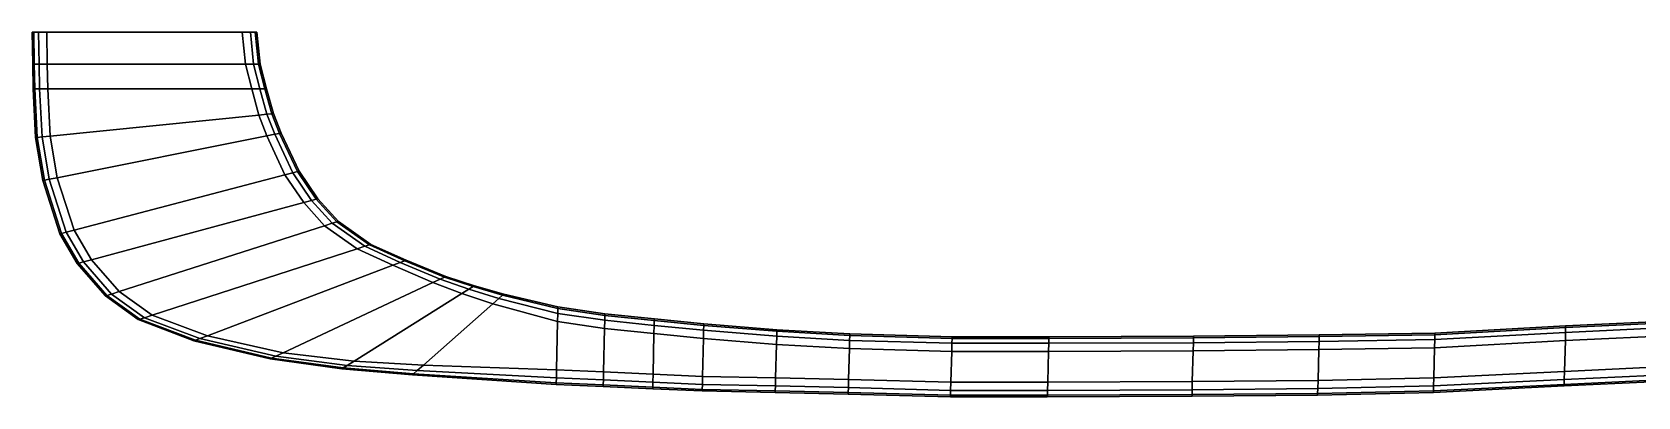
# Model space of a CAD drawing. Extents: x -110 to 110, y -25 to 0.
# Drawn here: x -110 to -0.1, y -25 to 0 of the extents above; entities that cross this region are included whole.
import ezdxf

# ---------------------------------------------------------------- set-up
doc = ezdxf.new("R2010")
doc.units = 0
doc.layers.add('METAL', color=242, linetype='CONTINUOUS')

msp = doc.modelspace()

# ---------------------------------------------------------------- meshes
at = {"layer": 'METAL'}
mesh = msp.add_polyface(dxfattribs=at)
corners = [(-94.95, -3.87, -5.99), (-94.48, -5.67, -5.99), (-108.76, -7.11, -6), (-108.93, -3.87, -6), (-109, 0, -6), (-95.61, 0, -5.99), (-95.39, -2.18, -5.99), (-108.96, -2.18, -6), (-93.93, -7.1, -5.99), (-108.29, -9.96, -6), (-95.61, 0, -5.99), (-109, 0, -6), (-109.56, 0, -5.89), (-109.89, 0, -5.55), (-110, 0, -5), (-94.61, 0, 4.67), (-110, 0, 4.68), (-109.89, 0, 5.23), (-109.56, 0, 5.57), (-109, 0, 5.68), (-95.61, 0, 5.67), (-95.05, 0, 5.56), (-94.72, 0, 5.23), (-95.05, 0, -5.88), (-94.72, 0, -5.55), (-94.61, 0, -4.99), (-109.93, -3.87, -5), (-109.76, -7.21, -5), (-109.76, -7.21, 4.68), (-109.93, -3.87, 4.68), (-110, 0, -5), (-109.96, -2.18, -5), (-109.96, -2.18, 4.68), (-110, 0, 4.68), (-94.39, -2.18, -4.99), (-94.61, 0, -4.99), (-94.61, 0, 4.67), (-94.39, -2.18, 4.67), (-94.95, -3.87, 5.67), (-108.93, -3.87, 5.68), (-108.76, -7.11, 5.68), (-94.48, -5.67, 5.67), (-109, 0, 5.68), (-108.96, -2.18, 5.68), (-95.39, -2.18, 5.67), (-95.61, 0, 5.67), (-108.29, -9.96, 5.68), (-93.93, -7.1, 5.67), (-109.49, -3.87, -5.89), (-109.32, -7.17, -5.89), (-109.56, 0, -5.89), (-109.51, -2.18, -5.89), (-94.72, 0, -5.55), (-94.5, -2.18, -5.55), (-93.95, -3.87, -4.99), (-94.06, -3.87, -5.55), (-108.83, -10.07, -5.89), (-109.32, -7.17, 5.57), (-109.49, -3.87, 5.57), (-94.5, -2.18, 5.23), (-94.72, 0, 5.23), (-109.51, -2.18, 5.57), (-109.56, 0, 5.57), (-108.83, -10.07, 5.57), (-109.82, -3.87, -5.55), (-109.49, -3.87, -5.89), (-109.32, -7.17, -5.89), (-109.65, -7.2, -5.55), (-109.82, -3.87, -5.55), (-109.65, -7.2, -5.55), (-94.4, -3.87, -5.88), (-93.93, -5.62, -5.88), (-109.89, 0, -5.55), (-109.56, 0, -5.89), (-109.51, -2.18, -5.89), (-109.85, -2.18, -5.55), (-109.89, 0, -5.55), (-109.85, -2.18, -5.55), (-95.05, 0, -5.88), (-94.72, 0, -5.55), (-94.5, -2.18, -5.55), (-94.84, -2.18, -5.88), (-95.05, 0, -5.88), (-94.84, -2.18, -5.88), (-94.06, -3.87, -5.55), (-94.4, -3.87, -5.88), (-108.83, -10.07, -5.89), (-109.16, -10.13, -5.56), (-93.93, -5.62, 5.56), (-94.4, -3.87, 5.56), (-109.65, -7.2, 5.23), (-109.32, -7.17, 5.57), (-109.49, -3.87, 5.57), (-109.82, -3.87, 5.23), (-109.65, -7.2, 5.23), (-109.82, -3.87, 5.23), (-94.84, -2.18, 5.56), (-94.5, -2.18, 5.23), (-94.72, 0, 5.23), (-95.05, 0, 5.56), (-94.84, -2.18, 5.56), (-95.05, 0, 5.56), (-109.85, -2.18, 5.23), (-109.51, -2.18, 5.57), (-109.56, 0, 5.57), (-109.89, 0, 5.23), (-109.85, -2.18, 5.23), (-109.89, 0, 5.23), (-94.4, -3.87, 5.56), (-94.06, -3.87, 5.23)]
mesh.append_faces([[corners[k] for k in face] for face in [(0, 1, 2, 3), (4, 5, 6, 7), (6, 0, 3, 7), (1, 8, 9, 2), (10, 11, 12, 13), (10, 13, 14, 15), (14, 16, 17, 18), (14, 18, 19, 15), (19, 20, 21, 22), (19, 22, 15, 15), (23, 10, 15, 24), (25, 24, 15, 15), (26, 27, 28, 29), (30, 31, 32, 33), (34, 35, 36, 37), (31, 26, 29, 32), (38, 39, 40, 41), (42, 43, 44, 45), (44, 43, 39, 38), (41, 40, 46, 47), (48, 3, 2, 49), (50, 4, 7, 51), (52, 35, 34, 53), (51, 7, 3, 48), (53, 34, 54, 55), (49, 2, 9, 56), (57, 40, 39, 58), (59, 37, 36, 60), (61, 43, 42, 62), (58, 39, 43, 61), (63, 46, 40, 57), (64, 65, 66, 67), (26, 68, 69, 27), (0, 70, 71, 1), (72, 73, 74, 75), (30, 76, 77, 31), (78, 79, 80, 81), (5, 82, 83, 6), (75, 74, 65, 64), (31, 77, 68, 26), (81, 80, 84, 85), (6, 83, 70, 0), (67, 66, 86, 87), (41, 88, 89, 38), (90, 91, 92, 93), (28, 94, 95, 29), (96, 97, 98, 99), (44, 100, 101, 45), (102, 103, 104, 105), (32, 106, 107, 33), (108, 109, 97, 96), (38, 89, 100, 44), (93, 92, 103, 102), (29, 95, 106, 32)]])
mesh = msp.add_polyface(dxfattribs=at)
corners = [(-90.43, -11.4, -4.99), (-91.72, -9.51, -4.99), (-91.72, -9.51, 4.67), (-90.43, -11.4, 4.67), (-84.38, -15.6, -4.99), (-84.38, -15.6, 4.67), (-81.67, -16.71, 4.67), (-81.67, -16.71, -4.99), (-93.48, -5.57, -4.99), (-93.95, -3.87, -4.99), (-93.95, -3.87, 4.67), (-93.48, -5.57, 4.67), (-94.39, -2.18, -4.99), (-94.39, -2.18, 4.67), (-92.95, -6.91, -4.99), (-92.95, -6.91, 4.67), (-89.03, -12.95, -4.99), (-89.03, -12.95, 4.67), (-86.8, -14.52, 4.67), (-86.8, -14.52, -4.99), (-94.06, -3.87, -5.55), (-93.59, -5.58, -5.55), (-93.06, -6.93, -5.55), (-91.83, -9.54, -5.55), (-90.54, -11.43, -5.55), (-89.14, -12.98, -5.55), (-86.9, -14.55, -5.55), (-84.48, -15.64, -5.55), (-81.77, -16.76, -5.55), (-93.59, -5.58, 5.23), (-94.06, -3.87, 5.23), (-94.5, -2.18, 5.23), (-93.06, -6.93, 5.23), (-91.83, -9.54, 5.23), (-90.54, -11.43, 5.23), (-89.14, -12.98, 5.23), (-86.9, -14.55, 5.23), (-81.77, -16.76, 5.23), (-84.48, -15.64, 5.23), (-94.4, -3.87, -5.88), (-94.06, -3.87, -5.55), (-93.59, -5.58, -5.55), (-93.93, -5.62, -5.88), (-93.06, -6.93, -5.55), (-93.38, -6.99, -5.88), (-94.48, -5.67, -5.99), (-93.93, -5.62, -5.88), (-93.38, -6.99, -5.88), (-93.93, -7.1, -5.99), (-91.83, -9.54, -5.55), (-92.15, -9.62, -5.88), (-92.15, -9.62, -5.88), (-92.69, -9.76, -5.99), (-90.54, -11.43, -5.55), (-90.86, -11.51, -5.88), (-90.86, -11.51, -5.88), (-91.4, -11.66, -5.99), (-89.14, -12.98, -5.55), (-89.46, -13.08, -5.88), (-89.46, -13.08, -5.88), (-89.98, -13.25, -5.99), (-86.9, -14.55, -5.55), (-87.22, -14.65, -5.88), (-87.22, -14.65, -5.88), (-87.75, -14.83, -5.99), (-84.79, -15.76, -5.88), (-84.48, -15.64, -5.55), (-81.77, -16.76, -5.55), (-82.07, -16.9, -5.88), (-84.79, -15.76, -5.88), (-85.31, -15.95, -5.99), (-93.93, -5.62, 5.56), (-93.59, -5.58, 5.23), (-94.06, -3.87, 5.23), (-94.4, -3.87, 5.56), (-93.38, -6.99, 5.56), (-93.06, -6.93, 5.23), (-93.93, -7.1, 5.67), (-93.38, -6.99, 5.56), (-93.93, -5.62, 5.56), (-94.48, -5.67, 5.67), (-92.15, -9.62, 5.56), (-91.83, -9.54, 5.23), (-92.69, -9.76, 5.67), (-92.15, -9.62, 5.56), (-90.86, -11.51, 5.56), (-90.54, -11.43, 5.23), (-91.4, -11.66, 5.67), (-90.86, -11.51, 5.56), (-89.46, -13.08, 5.56), (-89.14, -12.98, 5.23), (-89.98, -13.25, 5.67), (-89.46, -13.08, 5.56), (-87.22, -14.65, 5.56), (-86.9, -14.55, 5.23), (-87.75, -14.83, 5.67), (-87.22, -14.65, 5.56), (-82.07, -16.9, 5.56), (-81.77, -16.76, 5.23), (-84.48, -15.64, 5.23), (-84.79, -15.76, 5.56), (-85.31, -15.95, 5.67), (-84.79, -15.76, 5.56)]
mesh.append_faces([[corners[k] for k in face] for face in [(0, 1, 2, 3), (4, 5, 6, 7), (8, 9, 10, 11), (9, 12, 13, 10), (14, 15, 2, 1), (14, 8, 11, 15), (16, 17, 18, 19), (16, 0, 3, 17), (19, 18, 5, 4), (20, 9, 8, 21), (21, 8, 14, 22), (22, 14, 1, 23), (23, 1, 0, 24), (24, 0, 16, 25), (25, 16, 19, 26), (27, 4, 7, 28), (26, 19, 4, 27), (29, 11, 10, 30), (30, 10, 13, 31), (32, 15, 11, 29), (33, 2, 15, 32), (34, 3, 2, 33), (35, 17, 3, 34), (36, 18, 17, 35), (37, 6, 5, 38), (38, 5, 18, 36), (39, 40, 41, 42), (42, 41, 43, 44), (45, 46, 47, 48), (44, 43, 49, 50), (48, 47, 51, 52), (50, 49, 53, 54), (52, 51, 55, 56), (54, 53, 57, 58), (56, 55, 59, 60), (58, 57, 61, 62), (60, 59, 63, 64), (65, 66, 67, 68), (62, 61, 66, 65), (64, 63, 69, 70), (71, 72, 73, 74), (75, 76, 72, 71), (77, 78, 79, 80), (81, 82, 76, 75), (83, 84, 78, 77), (85, 86, 82, 81), (87, 88, 84, 83), (89, 90, 86, 85), (91, 92, 88, 87), (93, 94, 90, 89), (95, 96, 92, 91), (97, 98, 99, 100), (100, 99, 94, 93), (101, 102, 96, 95)]])
mesh = msp.add_polyface(dxfattribs=at)
corners = [(-93.93, -7.1, -5.99), (-92.69, -9.76, -5.99), (-107.13, -13.54, -6), (-108.29, -9.96, -6), (-91.4, -11.66, -5.99), (-105.94, -15.57, -6), (-89.98, -13.25, -5.99), (-104.03, -17.75, -6), (-87.75, -14.83, -5.99), (-101.78, -19.36, -6), (-109.27, -10.15, -5), (-108.1, -13.79, -5), (-108.1, -13.79, 4.68), (-109.27, -10.15, 4.68), (-106.91, -15.83, -5), (-106.91, -15.83, 4.68), (-104.98, -18.05, -5), (-102.73, -19.67, -5), (-102.73, -19.67, 4.68), (-104.98, -18.05, 4.68), (-93.93, -7.1, 5.67), (-108.29, -9.96, 5.68), (-107.13, -13.54, 5.68), (-92.69, -9.76, 5.67), (-105.94, -15.57, 5.68), (-91.4, -11.66, 5.67), (-104.03, -17.75, 5.68), (-89.98, -13.25, 5.67), (-101.78, -19.36, 5.68), (-87.75, -14.83, 5.67), (-109.76, -7.21, 4.68), (-109.76, -7.21, -5), (-93.71, -22.36, -4.99), (-93.71, -22.36, 4.68), (-98.92, -21.12, 4.68), (-98.92, -21.12, -5), (-108.83, -10.07, -5.89), (-107.67, -13.68, -5.89), (-106.48, -15.71, -5.89), (-104.56, -17.92, -5.89), (-102.31, -19.54, -5.89), (-98.51, -20.96, -5.88), (-97.99, -20.77, -6), (-92.8, -21.94, -5.99), (-93.31, -22.17, -5.88), (-107.67, -13.68, 5.57), (-108.83, -10.07, 5.57), (-106.48, -15.71, 5.57), (-104.56, -17.92, 5.57), (-102.31, -19.54, 5.57), (-93.31, -22.17, 5.57), (-92.8, -21.94, 5.68), (-97.99, -20.77, 5.68), (-98.51, -20.96, 5.57), (-109.65, -7.2, -5.55), (-109.16, -10.13, -5.56), (-109.16, -10.13, -5.56), (-108.83, -10.07, -5.89), (-107.67, -13.68, -5.89), (-107.99, -13.77, -5.55), (-107.99, -13.77, -5.55), (-106.48, -15.71, -5.89), (-106.8, -15.8, -5.55), (-106.8, -15.8, -5.55), (-104.56, -17.92, -5.89), (-104.88, -18.02, -5.55), (-104.88, -18.02, -5.55), (-102.31, -19.54, -5.89), (-102.63, -19.64, -5.55), (-102.63, -19.64, -5.55), (-98.82, -21.08, -5.55), (-98.51, -20.96, -5.88), (-93.31, -22.17, -5.88), (-93.61, -22.31, -5.55), (-109.16, -10.13, 5.24), (-108.83, -10.07, 5.57), (-109.32, -7.17, 5.57), (-109.65, -7.2, 5.23), (-109.16, -10.13, 5.24), (-109.65, -7.2, 5.23), (-107.99, -13.77, 5.24), (-107.67, -13.68, 5.57), (-107.99, -13.77, 5.24), (-106.8, -15.8, 5.24), (-106.48, -15.71, 5.57), (-106.8, -15.8, 5.24), (-104.88, -18.02, 5.23), (-104.56, -17.92, 5.57), (-104.88, -18.02, 5.23), (-102.63, -19.64, 5.23), (-102.31, -19.54, 5.57), (-102.63, -19.64, 5.23), (-93.61, -22.31, 5.23), (-93.31, -22.17, 5.57), (-98.51, -20.96, 5.57), (-98.82, -21.08, 5.23)]
mesh.append_faces([[corners[k] for k in face] for face in [(0, 1, 2, 3), (2, 1, 4, 5), (4, 6, 7, 5), (6, 8, 9, 7), (10, 11, 12, 13), (11, 14, 15, 12), (16, 17, 18, 19), (20, 21, 22, 23), (22, 24, 25, 23), (25, 24, 26, 27), (27, 26, 28, 29), (10, 13, 30, 31), (16, 19, 15, 14), (32, 33, 34, 35), (35, 34, 18, 17), (36, 3, 2, 37), (37, 2, 5, 38), (38, 5, 7, 39), (39, 7, 9, 40), (41, 42, 43, 44), (40, 9, 42, 41), (45, 22, 21, 46), (47, 24, 22, 45), (48, 26, 24, 47), (49, 28, 26, 48), (50, 51, 52, 53), (53, 52, 28, 49), (31, 54, 55, 10), (56, 57, 58, 59), (10, 55, 60, 11), (59, 58, 61, 62), (11, 60, 63, 14), (62, 61, 64, 65), (14, 63, 66, 16), (65, 64, 67, 68), (16, 66, 69, 17), (70, 71, 72, 73), (35, 70, 73, 32), (68, 67, 71, 70), (17, 69, 70, 35), (74, 75, 76, 77), (13, 78, 79, 30), (80, 81, 75, 74), (12, 82, 78, 13), (83, 84, 81, 80), (15, 85, 82, 12), (86, 87, 84, 83), (19, 88, 85, 15), (89, 90, 87, 86), (18, 91, 88, 19), (92, 93, 94, 95), (33, 92, 95, 34), (95, 94, 90, 89), (34, 95, 91, 18)]])
mesh = msp.add_polyface(dxfattribs=at)
corners = [(-85.31, -15.95, -5.99), (-82.57, -17.13, -5.99), (-92.8, -21.94, -5.99), (-97.99, -20.77, -6), (-80.57, -17.88, -5.99), (-78.46, -18.59, -5.99), (-83.21, -22.78, -5.99), (-87.95, -22.5, -5.99), (-87.75, -14.83, -5.99), (-101.78, -19.36, -6), (-74.02, -19.8, -5.99), (-74.09, -23.1, -5.99), (-77.71, -17.92, -4.99), (-79.72, -17.35, -4.99), (-79.72, -17.35, 4.67), (-77.71, -17.92, 4.67), (-81.67, -16.71, -4.99), (-81.67, -16.71, 4.67), (-83.96, -23.45, -4.99), (-74.11, -24.1, -4.99), (-74.11, -24.1, 4.67), (-83.96, -23.45, 4.67), (-93.71, -22.36, -4.99), (-88.8, -23.03, -4.99), (-88.8, -23.03, 4.68), (-93.71, -22.36, 4.68), (-74, -18.8, -4.99), (-74, -18.8, 4.67), (-85.31, -15.95, 5.67), (-97.99, -20.77, 5.68), (-92.8, -21.94, 5.68), (-82.57, -17.13, 5.67), (-80.57, -17.88, 5.67), (-87.95, -22.5, 5.68), (-83.21, -22.78, 5.67), (-78.46, -18.59, 5.67), (-87.75, -14.83, 5.67), (-101.78, -19.36, 5.68), (-74.09, -23.1, 5.67), (-74.02, -19.8, 5.67), (-88.42, -22.8, -5.88), (-83.63, -23.15, -5.88), (-79.81, -17.41, -5.55), (-77.79, -18, -5.55), (-93.31, -22.17, -5.88), (-81.77, -16.76, -5.55), (-74.1, -23.65, -5.88), (-74, -18.91, -5.55), (-77.79, -18, 5.23), (-79.81, -17.41, 5.23), (-83.63, -23.15, 5.56), (-88.42, -22.8, 5.56), (-81.77, -16.76, 5.23), (-93.31, -22.17, 5.57), (-74, -18.91, 5.23), (-74.1, -23.65, 5.56), (-84.79, -15.76, -5.88), (-82.07, -16.9, -5.88), (-88.71, -22.97, -5.55), (-88.42, -22.8, -5.88), (-83.63, -23.15, -5.88), (-83.88, -23.37, -5.55), (-83.88, -23.37, -5.55), (-80.09, -17.59, -5.88), (-79.81, -17.41, -5.55), (-77.79, -18, -5.55), (-78.04, -18.22, -5.88), (-80.09, -17.59, -5.88), (-78.04, -18.22, -5.88), (-93.61, -22.31, -5.55), (-93.31, -22.17, -5.88), (-82.07, -16.9, -5.88), (-81.77, -16.76, -5.55), (-74.1, -23.65, -5.88), (-74.11, -23.99, -5.55), (-74.11, -23.99, -5.55), (-74, -18.91, -5.55), (-74.01, -19.24, -5.88), (-74.01, -19.24, -5.88), (-82.07, -16.9, 5.56), (-84.79, -15.76, 5.56), (-78.04, -18.22, 5.56), (-77.79, -18, 5.23), (-79.81, -17.41, 5.23), (-80.09, -17.59, 5.56), (-78.04, -18.22, 5.56), (-80.09, -17.59, 5.56), (-83.88, -23.37, 5.23), (-83.63, -23.15, 5.56), (-88.42, -22.8, 5.56), (-88.71, -22.97, 5.23), (-83.88, -23.37, 5.23), (-81.77, -16.76, 5.23), (-82.07, -16.9, 5.56), (-93.31, -22.17, 5.57), (-93.61, -22.31, 5.23), (-74.01, -19.24, 5.56), (-74, -18.91, 5.23), (-74.01, -19.24, 5.56), (-74.11, -23.99, 5.23), (-74.1, -23.65, 5.56), (-74.11, -23.99, 5.23)]
mesh.append_faces([[corners[k] for k in face] for face in [(0, 1, 2, 3), (4, 5, 6, 7), (1, 4, 7, 2), (8, 0, 3, 9), (5, 10, 11, 6), (12, 13, 14, 15), (13, 16, 17, 14), (18, 19, 20, 21), (22, 23, 24, 25), (26, 12, 15, 27), (28, 29, 30, 31), (32, 33, 34, 35), (31, 30, 33, 32), (36, 37, 29, 28), (35, 34, 38, 39), (18, 21, 24, 23), (40, 7, 6, 41), (42, 13, 12, 43), (44, 2, 7, 40), (45, 16, 13, 42), (41, 6, 11, 46), (43, 12, 26, 47), (48, 15, 14, 49), (50, 34, 33, 51), (49, 14, 17, 52), (51, 33, 30, 53), (54, 27, 15, 48), (55, 38, 34, 50), (0, 56, 57, 1), (58, 59, 60, 61), (23, 58, 62, 18), (63, 64, 65, 66), (4, 67, 68, 5), (69, 70, 59, 58), (22, 69, 58, 23), (71, 72, 64, 63), (1, 57, 67, 4), (61, 60, 73, 74), (18, 62, 75, 19), (66, 65, 76, 77), (5, 68, 78, 10), (31, 79, 80, 28), (81, 82, 83, 84), (35, 85, 86, 32), (87, 88, 89, 90), (21, 91, 90, 24), (84, 83, 92, 93), (32, 86, 79, 31), (90, 89, 94, 95), (24, 90, 95, 25), (96, 97, 82, 81), (39, 98, 85, 35), (99, 100, 88, 87), (20, 101, 91, 21)]])
mesh = msp.add_polyface(dxfattribs=at)
corners = [(-74.09, -23.1, -5.99), (-74.02, -19.8, -5.99), (-70.8, -20.27, -5.99), (-70.87, -23.24, -5.99), (-67.42, -20.62, -5.99), (-67.48, -23.4, -5.99), (-64.03, -20.95, -5.99), (-64.09, -23.55, -5.99), (-64.11, -24.55, -4.99), (-59.12, -24.65, -4.99), (-59.12, -24.65, 4.67), (-64.11, -24.55, 4.67), (-74.11, -24.1, -4.99), (-70.89, -24.24, -4.99), (-70.89, -24.24, 4.67), (-74.11, -24.1, 4.67), (-70.78, -19.27, -4.99), (-70.78, -19.27, 4.67), (-67.39, -19.62, 4.67), (-67.39, -19.62, -4.99), (-74.09, -23.1, 5.67), (-70.87, -23.24, 5.67), (-70.8, -20.27, 5.67), (-74.02, -19.8, 5.67), (-67.48, -23.4, 5.67), (-67.42, -20.62, 5.67), (-64.09, -23.55, 5.67), (-64.03, -20.95, 5.67), (-74, -18.8, -4.99), (-74, -18.8, 4.67), (-67.5, -24.4, 4.67), (-67.5, -24.4, -4.99), (-64, -19.96, -4.99), (-64, -19.96, 4.67), (-74.1, -23.65, -5.88), (-70.88, -23.79, -5.88), (-74, -18.91, -5.55), (-70.78, -19.38, -5.54), (-67.49, -23.95, -5.88), (-67.4, -19.73, -5.54), (-64.1, -24.11, -5.88), (-64.01, -20.07, -5.54), (-59.09, -23.66, -5.99), (-59.11, -24.21, -5.88), (-70.78, -19.38, 5.23), (-74, -18.91, 5.23), (-70.88, -23.79, 5.56), (-74.1, -23.65, 5.56), (-67.4, -19.73, 5.23), (-67.49, -23.95, 5.56), (-64.01, -20.07, 5.23), (-64.1, -24.11, 5.56), (-74.11, -23.99, -5.55), (-74.1, -23.65, -5.88), (-70.88, -23.79, -5.88), (-70.89, -24.13, -5.54), (-74.11, -23.99, -5.55), (-70.89, -24.13, -5.54), (-74.01, -19.24, -5.88), (-74, -18.91, -5.55), (-70.78, -19.38, -5.54), (-70.79, -19.71, -5.88), (-74.01, -19.24, -5.88), (-70.79, -19.71, -5.88), (-67.49, -23.95, -5.88), (-67.5, -24.28, -5.54), (-67.5, -24.28, -5.54), (-67.4, -19.73, -5.54), (-67.4, -20.06, -5.88), (-67.4, -20.06, -5.88), (-64.1, -24.11, -5.88), (-64.11, -24.44, -5.54), (-64.11, -24.44, -5.54), (-64.01, -20.07, -5.54), (-64.02, -20.4, -5.88), (-64.02, -20.4, -5.88), (-59.11, -24.21, -5.88), (-59.12, -24.54, -5.54), (-59.12, -24.54, -5.54), (-70.79, -19.71, 5.56), (-70.78, -19.38, 5.23), (-74, -18.91, 5.23), (-74.01, -19.24, 5.56), (-70.79, -19.71, 5.56), (-74.01, -19.24, 5.56), (-70.89, -24.13, 5.23), (-70.88, -23.79, 5.56), (-74.1, -23.65, 5.56), (-74.11, -23.99, 5.23), (-70.89, -24.13, 5.23), (-74.11, -23.99, 5.23), (-67.4, -20.06, 5.56), (-67.4, -19.73, 5.23), (-67.4, -20.06, 5.56), (-67.5, -24.28, 5.23), (-67.49, -23.95, 5.56), (-67.5, -24.28, 5.23), (-64.02, -20.4, 5.56), (-64.01, -20.07, 5.23), (-64.02, -20.4, 5.56), (-64.11, -24.44, 5.23), (-64.1, -24.11, 5.56), (-64.11, -24.44, 5.23), (-59.12, -24.54, 5.23), (-59.11, -24.21, 5.56), (-59.12, -24.54, 5.23)]
mesh.append_faces([[corners[k] for k in face] for face in [(0, 1, 2, 3), (3, 2, 4, 5), (5, 4, 6, 7), (8, 9, 10, 11), (12, 13, 14, 15), (16, 17, 18, 19), (20, 21, 22, 23), (21, 24, 25, 22), (24, 26, 27, 25), (16, 28, 29, 17), (8, 11, 30, 31), (31, 30, 14, 13), (32, 19, 18, 33), (34, 0, 3, 35), (36, 28, 16, 37), (35, 3, 5, 38), (37, 16, 19, 39), (38, 5, 7, 40), (39, 19, 32, 41), (40, 7, 42, 43), (44, 17, 29, 45), (46, 21, 20, 47), (48, 18, 17, 44), (49, 24, 21, 46), (50, 33, 18, 48), (51, 26, 24, 49), (52, 53, 54, 55), (12, 56, 57, 13), (58, 59, 60, 61), (1, 62, 63, 2), (55, 54, 64, 65), (13, 57, 66, 31), (61, 60, 67, 68), (2, 63, 69, 4), (65, 64, 70, 71), (31, 66, 72, 8), (68, 67, 73, 74), (4, 69, 75, 6), (71, 70, 76, 77), (8, 72, 78, 9), (79, 80, 81, 82), (22, 83, 84, 23), (85, 86, 87, 88), (14, 89, 90, 15), (91, 92, 80, 79), (25, 93, 83, 22), (94, 95, 86, 85), (30, 96, 89, 14), (97, 98, 92, 91), (27, 99, 93, 25), (100, 101, 95, 94), (11, 102, 96, 30), (103, 104, 101, 100), (10, 105, 102, 11)]])
mesh = msp.add_polyface(dxfattribs=at)
corners = [(-13.97, -21.6, -5.47), (-5.02, -21.1, -5.35), (-5.08, -23.21, -5.35), (-14.02, -23.66, -5.47), (2.92, -20.73, -5.29), (2.86, -22.84, -5.29), (10.88, -20.2, -5.17), (10.82, -22.31, -5.17), (21.36, -19.46, -4.95), (21.31, -21.34, -4.95), (-5.11, -24.21, -4.35), (2.84, -23.84, -4.29), (2.84, -23.84, 3.97), (-5.11, -24.21, 4.03), (-13.97, -21.6, 5.15), (-14.02, -23.66, 5.15), (-5.08, -23.21, 5.03), (-5.02, -21.1, 5.03), (2.86, -22.84, 4.97), (2.92, -20.73, 4.97), (10.82, -22.31, 4.85), (10.88, -20.2, 4.85), (21.31, -21.34, 4.63), (21.36, -19.46, 4.63), (10.79, -23.31, -4.17), (10.79, -23.31, 3.85), (21.28, -22.34, -3.95), (21.28, -22.34, 3.63), (-5, -20.1, -4.35), (-5, -20.1, 4.03), (2.95, -19.73, 3.97), (2.95, -19.73, -4.29), (10.9, -19.2, 3.85), (10.9, -19.2, -4.17), (-13.95, -20.6, -4.47), (-13.95, -20.6, 4.15), (-14.04, -24.21, -5.36), (-5.09, -23.77, -5.24), (-13.95, -20.71, -5.02), (-5, -20.21, -4.91), (2.85, -23.39, -5.18), (2.94, -19.84, -4.85), (10.81, -22.87, -5.06), (10.9, -19.31, -4.72), (21.29, -21.9, -4.84), (-5, -20.21, 4.59), (-13.95, -20.71, 4.7), (-5.09, -23.77, 4.92), (-14.04, -24.21, 5.04), (2.94, -19.84, 4.53), (2.85, -23.39, 4.86), (10.9, -19.31, 4.41), (10.81, -22.87, 4.74), (21.29, -21.9, 4.52), (-14.05, -24.55, -5.02), (-14.04, -24.21, -5.36), (-5.09, -23.77, -5.24), (-5.1, -24.1, -4.91), (-14.05, -24.66, -4.47), (-14.05, -24.55, -5.02), (-5.1, -24.1, -4.91), (-13.96, -21.04, -5.36), (-13.95, -20.71, -5.02), (-5, -20.21, -4.91), (-5.01, -20.54, -5.24), (-13.96, -21.04, -5.36), (-5.01, -20.54, -5.24), (2.85, -23.39, -5.18), (2.84, -23.73, -4.85), (2.84, -23.73, -4.85), (2.94, -19.84, -4.85), (2.93, -20.17, -5.18), (2.93, -20.17, -5.18), (10.81, -22.87, -5.06), (10.8, -23.2, -4.72), (10.8, -23.2, -4.72), (10.9, -19.31, -4.72), (10.89, -19.65, -5.06), (10.89, -19.65, -5.06), (21.29, -21.9, -4.84), (21.28, -22.23, -4.5), (21.28, -22.23, -4.5), (-5.01, -20.54, 4.92), (-5, -20.21, 4.59), (-13.95, -20.71, 4.7), (-13.96, -21.04, 5.04), (-5.01, -20.54, 4.92), (-13.96, -21.04, 5.04), (-5.1, -24.1, 4.59), (-5.09, -23.77, 4.92), (-14.04, -24.21, 5.04), (-14.05, -24.55, 4.7), (2.93, -20.17, 4.86), (2.94, -19.84, 4.53), (2.93, -20.17, 4.86), (2.84, -23.73, 4.53), (2.85, -23.39, 4.86), (2.84, -23.73, 4.53), (-5.1, -24.1, 4.59), (10.89, -19.65, 4.74), (10.9, -19.31, 4.41), (10.89, -19.65, 4.74), (10.8, -23.2, 4.41), (10.81, -22.87, 4.74), (10.8, -23.2, 4.41), (21.28, -22.23, 4.18), (21.29, -21.9, 4.52), (21.28, -22.23, 4.18)]
mesh.append_faces([[corners[k] for k in face] for face in [(0, 1, 2, 3), (1, 4, 5, 2), (4, 6, 7, 5), (6, 8, 9, 7), (10, 11, 12, 13), (14, 15, 16, 17), (17, 16, 18, 19), (19, 18, 20, 21), (21, 20, 22, 23), (24, 25, 12, 11), (24, 26, 27, 25), (28, 29, 30, 31), (31, 30, 32, 33), (28, 34, 35, 29), (36, 3, 2, 37), (38, 34, 28, 39), (37, 2, 5, 40), (39, 28, 31, 41), (40, 5, 7, 42), (41, 31, 33, 43), (42, 7, 9, 44), (45, 29, 35, 46), (47, 16, 15, 48), (49, 30, 29, 45), (50, 18, 16, 47), (51, 32, 30, 49), (52, 20, 18, 50), (53, 22, 20, 52), (54, 55, 56, 57), (58, 59, 60, 10), (61, 62, 63, 64), (0, 65, 66, 1), (57, 56, 67, 68), (10, 60, 69, 11), (64, 63, 70, 71), (1, 66, 72, 4), (68, 67, 73, 74), (11, 69, 75, 24), (71, 70, 76, 77), (4, 72, 78, 6), (74, 73, 79, 80), (24, 75, 81, 26), (82, 83, 84, 85), (17, 86, 87, 14), (88, 89, 90, 91), (92, 93, 83, 82), (19, 94, 86, 17), (95, 96, 89, 88), (12, 97, 98, 13), (99, 100, 93, 92), (21, 101, 94, 19), (102, 103, 96, 95), (25, 104, 97, 12), (105, 106, 103, 102), (27, 107, 104, 25)]])
mesh = msp.add_polyface(dxfattribs=at)
corners = [(-64.09, -23.55, -5.99), (-64.03, -20.95, -5.99), (-59.04, -21.36, -5.99), (-59.09, -23.66, -5.99), (-54.1, -23.76, -5.99), (-54.04, -21.64, -5.99), (-59.01, -20.36, 4.67), (-54.01, -20.64, 4.67), (-54.01, -20.64, -4.99), (-59.01, -20.36, -4.99), (-47.03, -21.84, -5.99), (-47.09, -23.95, -5.99), (-40.4, -21.84, -5.99), (-40.46, -23.95, -5.99), (-54.12, -24.76, -4.99), (-47.12, -24.95, -4.99), (-47.12, -24.95, 4.67), (-54.12, -24.76, 4.67), (-64, -19.96, -4.99), (-64, -19.96, 4.67), (-59.12, -24.65, -4.99), (-59.12, -24.65, 4.67), (-64.09, -23.55, 5.67), (-59.09, -23.66, 5.67), (-59.04, -21.36, 5.67), (-64.03, -20.95, 5.67), (-54.1, -23.76, 5.67), (-54.04, -21.64, 5.67), (-47.09, -23.95, 5.67), (-47.03, -21.84, 5.67), (-40.46, -23.95, 5.67), (-40.4, -21.84, 5.67), (-40.49, -24.95, -4.99), (-40.49, -24.95, 4.67), (-47.01, -20.84, -4.99), (-47.01, -20.84, 4.67), (-64.01, -20.07, -5.54), (-59.01, -20.47, -5.54), (-59.11, -24.21, -5.88), (-54.11, -24.31, -5.88), (-54.02, -20.76, -5.54), (-47.11, -24.51, -5.88), (-47.01, -20.95, -5.54), (-40.48, -24.51, -5.88), (-59.01, -20.47, 5.23), (-64.01, -20.07, 5.23), (-59.11, -24.21, 5.56), (-64.1, -24.11, 5.56), (-54.02, -20.76, 5.23), (-54.11, -24.31, 5.56), (-47.01, -20.95, 5.23), (-47.11, -24.51, 5.56), (-40.48, -24.51, 5.56), (-64.02, -20.4, -5.88), (-64.01, -20.07, -5.54), (-59.01, -20.47, -5.54), (-59.02, -20.8, -5.88), (-64.02, -20.4, -5.88), (-59.02, -20.8, -5.88), (-59.12, -24.54, -5.54), (-59.11, -24.21, -5.88), (-54.11, -24.31, -5.88), (-54.12, -24.65, -5.54), (-59.12, -24.54, -5.54), (-54.12, -24.65, -5.54), (-54.02, -20.76, -5.54), (-54.03, -21.09, -5.88), (-54.03, -21.09, -5.88), (-47.11, -24.51, -5.88), (-47.11, -24.84, -5.54), (-47.11, -24.84, -5.54), (-47.01, -20.95, -5.54), (-47.02, -21.29, -5.88), (-47.02, -21.29, -5.88), (-40.48, -24.51, -5.88), (-40.48, -24.84, -5.54), (-40.48, -24.84, -5.54), (-40.38, -20.95, -5.54), (-40.39, -21.29, -5.88), (-40.39, -21.29, -5.88), (-59.02, -20.8, 5.56), (-59.01, -20.47, 5.23), (-64.01, -20.07, 5.23), (-64.02, -20.4, 5.56), (-59.02, -20.8, 5.56), (-64.02, -20.4, 5.56), (-54.03, -21.09, 5.56), (-54.02, -20.76, 5.23), (-54.03, -21.09, 5.56), (-54.12, -24.65, 5.23), (-54.11, -24.31, 5.56), (-59.11, -24.21, 5.56), (-59.12, -24.54, 5.23), (-54.12, -24.65, 5.23), (-59.12, -24.54, 5.23), (-47.02, -21.29, 5.56), (-47.01, -20.95, 5.23), (-47.02, -21.29, 5.56), (-47.11, -24.84, 5.23), (-47.11, -24.51, 5.56), (-47.11, -24.84, 5.23), (-40.39, -21.29, 5.56), (-40.48, -24.84, 5.23), (-40.48, -24.51, 5.56), (-40.48, -24.84, 5.23)]
mesh.append_faces([[corners[k] for k in face] for face in [(0, 1, 2, 3), (4, 3, 2, 5), (6, 7, 8, 9), (4, 5, 10, 11), (10, 12, 13, 11), (14, 15, 16, 17), (18, 19, 6, 9), (20, 14, 17, 21), (22, 23, 24, 25), (26, 27, 24, 23), (26, 28, 29, 27), (29, 28, 30, 31), (32, 33, 16, 15), (34, 8, 7, 35), (36, 18, 9, 37), (38, 3, 4, 39), (37, 9, 8, 40), (39, 4, 11, 41), (40, 8, 34, 42), (41, 11, 13, 43), (44, 6, 19, 45), (46, 23, 22, 47), (48, 7, 6, 44), (49, 26, 23, 46), (50, 35, 7, 48), (51, 28, 26, 49), (52, 30, 28, 51), (53, 54, 55, 56), (1, 57, 58, 2), (59, 60, 61, 62), (20, 63, 64, 14), (56, 55, 65, 66), (2, 58, 67, 5), (62, 61, 68, 69), (14, 64, 70, 15), (66, 65, 71, 72), (5, 67, 73, 10), (69, 68, 74, 75), (15, 70, 76, 32), (72, 71, 77, 78), (10, 73, 79, 12), (80, 81, 82, 83), (24, 84, 85, 25), (86, 87, 81, 80), (27, 88, 84, 24), (89, 90, 91, 92), (17, 93, 94, 21), (95, 96, 87, 86), (29, 97, 88, 27), (98, 99, 90, 89), (16, 100, 93, 17), (31, 101, 97, 29), (102, 103, 99, 98), (33, 104, 100, 16)]])
mesh = msp.add_polyface(dxfattribs=at)
corners = [(-40.4, -21.84, -5.99), (-30.5, -21.8, -5.76), (-30.56, -23.91, -5.76), (-40.46, -23.95, -5.99), (-21.9, -21.72, -5.61), (-21.95, -23.83, -5.61), (-13.97, -21.6, -5.47), (-14.02, -23.66, -5.47), (-14.05, -24.66, -4.47), (-5.11, -24.21, -4.35), (-5.11, -24.21, 4.03), (-14.05, -24.66, 4.15), (-13.95, -20.6, -4.47), (-21.87, -20.72, -4.61), (-21.87, -20.72, 4.29), (-13.95, -20.6, 4.15), (-30.47, -20.8, -4.76), (-30.47, -20.8, 4.44), (-40.4, -21.84, 5.67), (-40.46, -23.95, 5.67), (-30.56, -23.91, 5.44), (-30.5, -21.8, 5.44), (-21.95, -23.83, 5.29), (-21.9, -21.72, 5.29), (-14.02, -23.66, 5.15), (-13.97, -21.6, 5.15), (-40.49, -24.95, -4.99), (-30.58, -24.91, -4.76), (-30.58, -24.91, 4.44), (-40.49, -24.95, 4.67), (-21.98, -24.83, -4.61), (-21.98, -24.83, 4.29), (-40.38, -20.84, -4.99), (-40.38, -20.84, 4.67), (-47.01, -20.84, -4.99), (-47.01, -20.84, 4.67), (-47.01, -20.95, -5.54), (-40.38, -20.95, -5.54), (-40.48, -24.51, -5.88), (-30.57, -24.47, -5.64), (-30.48, -20.91, -5.31), (-21.97, -24.39, -5.5), (-21.87, -20.83, -5.17), (-14.04, -24.21, -5.36), (-13.95, -20.71, -5.02), (-40.38, -20.95, 5.23), (-47.01, -20.95, 5.23), (-30.48, -20.91, 4.99), (-30.57, -24.47, 5.33), (-40.48, -24.51, 5.56), (-21.87, -20.83, 4.85), (-21.97, -24.39, 5.18), (-13.95, -20.71, 4.7), (-14.04, -24.21, 5.04), (-40.48, -24.84, -5.54), (-40.48, -24.51, -5.88), (-30.57, -24.47, -5.64), (-30.58, -24.8, -5.31), (-40.48, -24.84, -5.54), (-30.58, -24.8, -5.31), (-40.39, -21.29, -5.88), (-40.38, -20.95, -5.54), (-30.48, -20.91, -5.31), (-30.49, -21.25, -5.64), (-40.39, -21.29, -5.88), (-30.49, -21.25, -5.64), (-21.97, -24.39, -5.5), (-21.98, -24.72, -5.17), (-21.98, -24.72, -5.17), (-21.87, -20.83, -5.17), (-21.88, -21.16, -5.5), (-21.88, -21.16, -5.5), (-14.04, -24.21, -5.36), (-14.05, -24.55, -5.02), (-14.05, -24.55, -5.02), (-13.95, -20.71, -5.02), (-13.96, -21.04, -5.36), (-13.96, -21.04, -5.36), (-40.39, -21.29, 5.56), (-40.38, -20.95, 5.23), (-47.01, -20.95, 5.23), (-47.02, -21.29, 5.56), (-30.49, -21.25, 5.33), (-30.48, -20.91, 4.99), (-30.49, -21.25, 5.33), (-40.39, -21.29, 5.56), (-30.58, -24.8, 4.99), (-30.57, -24.47, 5.33), (-40.48, -24.51, 5.56), (-40.48, -24.84, 5.23), (-30.58, -24.8, 4.99), (-40.48, -24.84, 5.23), (-21.88, -21.16, 5.18), (-21.87, -20.83, 4.85), (-21.88, -21.16, 5.18), (-21.98, -24.72, 4.85), (-21.97, -24.39, 5.18), (-21.98, -24.72, 4.85), (-13.96, -21.04, 5.04), (-13.95, -20.71, 4.7), (-13.96, -21.04, 5.04), (-14.05, -24.55, 4.7), (-14.04, -24.21, 5.04), (-14.05, -24.55, 4.7), (-5.1, -24.1, 4.59)]
mesh.append_faces([[corners[k] for k in face] for face in [(0, 1, 2, 3), (1, 4, 5, 2), (4, 6, 7, 5), (8, 9, 10, 11), (12, 13, 14, 15), (16, 17, 14, 13), (18, 19, 20, 21), (21, 20, 22, 23), (23, 22, 24, 25), (26, 27, 28, 29), (27, 30, 31, 28), (30, 8, 11, 31), (32, 33, 17, 16), (34, 35, 33, 32), (36, 34, 32, 37), (38, 3, 2, 39), (37, 32, 16, 40), (39, 2, 5, 41), (40, 16, 13, 42), (41, 5, 7, 43), (42, 13, 12, 44), (45, 33, 35, 46), (47, 17, 33, 45), (48, 20, 19, 49), (50, 14, 17, 47), (51, 22, 20, 48), (52, 15, 14, 50), (53, 24, 22, 51), (54, 55, 56, 57), (26, 58, 59, 27), (60, 61, 62, 63), (0, 64, 65, 1), (57, 56, 66, 67), (27, 59, 68, 30), (63, 62, 69, 70), (1, 65, 71, 4), (67, 66, 72, 73), (30, 68, 74, 8), (70, 69, 75, 76), (4, 71, 77, 6), (78, 79, 80, 81), (82, 83, 79, 78), (21, 84, 85, 18), (86, 87, 88, 89), (28, 90, 91, 29), (92, 93, 83, 82), (23, 94, 84, 21), (95, 96, 87, 86), (31, 97, 90, 28), (98, 99, 93, 92), (25, 100, 94, 23), (101, 102, 96, 95), (11, 103, 97, 31), (10, 104, 103, 11)]])

doc.saveas('drawing.dxf')
